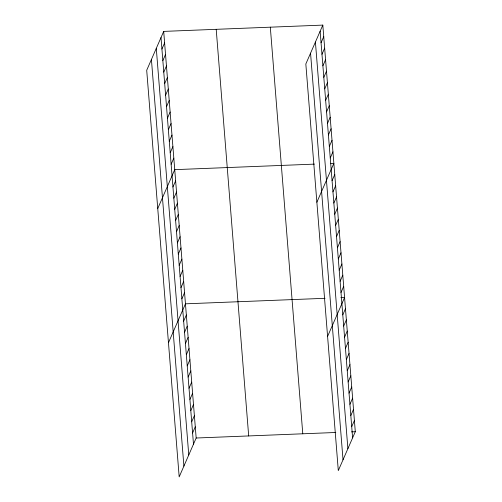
<?xml version="1.0" encoding="UTF-8"?>
<svg xmlns="http://www.w3.org/2000/svg" width="502" height="502" viewBox="0 0 502 502"><rect width="100%" height="100%" fill="white"/><g stroke="black" fill="none" stroke-linecap="round" stroke-linejoin="round"><path stroke-width="0.75" d="M163.696 31.4L146.703 70.286L179.183 476.9L196.169 438.014L163.696 31.4L322.817 25.1L355.297 431.714L338.304 470.6L305.831 63.986L322.817 25.1M161.926 49.07L164.612 42.921M162.849 60.591L165.534 54.442M163.765 72.112L166.457 65.963M164.687 83.633L167.373 77.484M165.61 95.154L168.295 89.005M166.526 106.675L169.218 100.525M167.448 118.196L170.134 112.046M168.371 129.717L171.056 123.567M169.287 141.238L171.979 135.088M170.209 152.759L172.895 146.609M171.132 164.279L173.817 158.13M157.747 208.537L174.734 169.651L314.359 164.123M172.945 186.982L175.631 180.833M173.836 198.165L176.522 192.015M174.727 209.347L177.413 203.191M175.618 220.529L178.31 214.373M176.516 231.711L179.201 225.555M177.407 242.893L180.092 236.737M178.298 254.075L180.99 247.919M179.195 265.257L181.881 259.101M180.086 276.439L182.772 270.283M180.977 287.621L183.669 281.465M181.875 298.803L184.56 292.647M168.465 342.715L185.451 303.829L325.07 298.301M183.657 321.167L186.349 315.011M184.554 332.349L187.24 326.193M185.445 343.531L188.131 337.375M321.048 42.77L323.74 36.621M186.336 354.713L189.028 348.557M321.97 54.291L324.656 48.142M187.233 365.895L189.919 359.739M322.893 65.812L325.578 59.663M188.124 377.071L190.81 370.922M323.809 77.333L326.501 71.184M189.016 388.253L191.708 382.104M324.731 88.854L327.417 82.704M189.913 399.435L192.599 393.286M325.654 100.375L328.339 94.225M190.804 410.617L193.49 404.468M326.57 111.896L329.262 105.746M191.695 421.799L194.387 415.65M327.492 123.417L330.178 117.267M192.592 432.981L195.278 426.832M328.415 134.938L331.1 128.788M329.331 146.458L332.017 140.309M330.253 157.979L332.939 151.83M316.869 202.237L333.861 163.351L330.862 163.47M332.067 180.682L334.752 174.533M332.958 191.864L335.643 185.715M333.849 203.046L336.541 196.897M334.746 214.228L337.432 208.079M335.637 225.411L338.323 219.261M336.528 236.593L339.22 230.443M337.426 247.775L340.111 241.625M338.317 258.957L341.002 252.807M339.208 270.139L341.9 263.989M340.105 281.321L342.791 275.165M340.996 292.503L343.682 286.347M327.586 336.415L344.579 297.529L340.827 297.68M342.784 314.867L345.47 308.711M343.675 326.049L346.361 319.893M344.567 337.231L347.258 331.075M345.464 348.413L348.15 342.257M346.355 359.595L349.041 353.439M347.246 370.777L349.938 364.621M348.143 381.959L350.829 375.803M349.034 393.141L351.72 386.986M349.925 404.323L352.617 398.168M350.823 415.505L353.508 409.35M351.714 426.687L354.399 420.532M196.169 438.014L335.788 432.486M351.544 431.864L355.297 431.714M320.132 31.249L352.605 437.863M315.413 42.055L347.886 448.669M310.55 53.187L343.023 459.801M270.308 27.177L302.781 433.791M216.205 29.323L248.685 435.937M161.004 37.55L193.483 444.163M156.285 48.355L188.765 454.969M151.422 59.481L183.901 466.101"/></g></svg>
